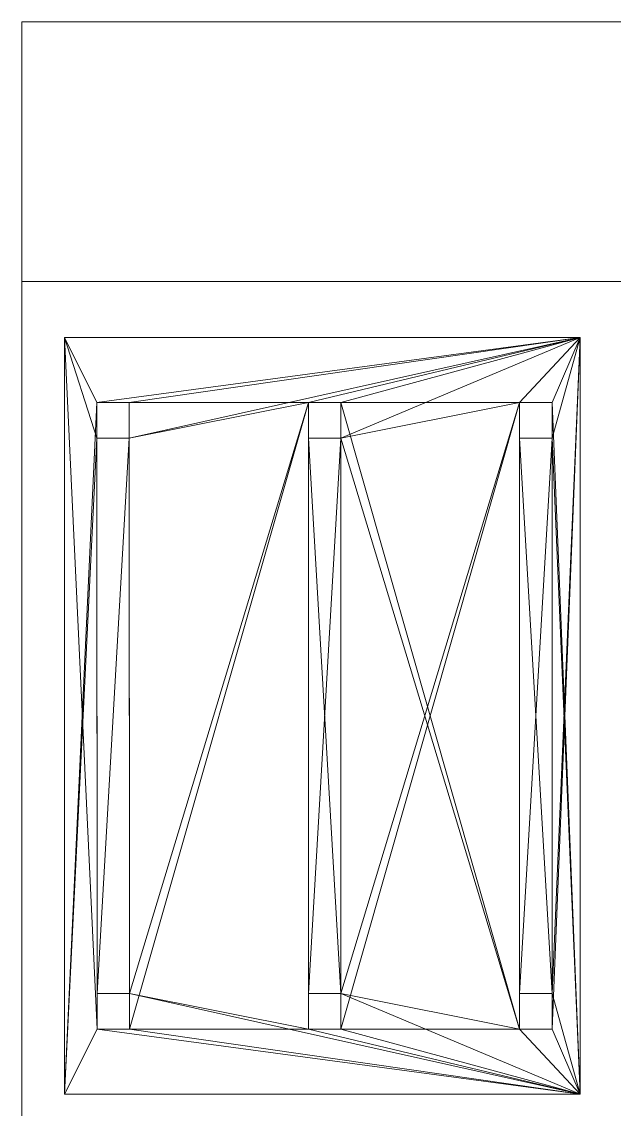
# Model space of a CAD drawing. Header units: millimetres. Extents: x 1245 to 2553, y -2196 to 2093.
# Drawn here: x 1553.4 to 1735.7, y 157 to 492 of the extents above; entities that cross this region are included whole.
import ezdxf

# ---------------------------------------------------------------- set-up
doc = ezdxf.new("R2010")
doc.units = ezdxf.units.MM
doc.layers.get('0').update_dxf_attribs({"lineweight": 5, "true_color": 0xffffff})
doc.layers.add('LL', color=250, linetype='Continuous', lineweight=5)

# ---------------------------------------------------------------- blocks, each defined once
blk = doc.blocks.new('Diferencia_4')
for p, q in [((-2, 0, 158.65), (-2, 11, 158.65)), ((-2, 11), (231, 11)), ((231, 11, 158.65), (-2, 11, 158.65)), ((-2, 0), (-2, 11)), ((18, 11, 140), (29, 11, 140)), ((18, 11, 150), (18, 0, 150)), ((29, 11, 150), (18, 11, 150)), ((18, 11, 150), (18, 11, 140)), ((29, 11, 85), (18, 11, 85)), ((18, 11, 85), (18, 11, 75)), ((18, 11, 75), (29, 11, 75)), ((29, 11, 19.91), (18, 11, 19.91)), ((18, 11, 85), (18, 0, 85)), ((18, 11, 140), (18, 0, 140)), ((18, 11, 75), (18, 0, 75)), ((18, 11, 19.91), (18, 11, 9.91)), ((18, 11, 9.91), (29, 11, 9.91)), ((18, 11, 9.91), (18, 0, 9.91)), ((18, 11, 19.91), (18, 0, 19.91)), ((29, 11, 140), (29, 0, 140)), ((29, 11, 150), (29, 0, 150)), ((29, 11, 140), (29, 11, 150)), ((29, 11, 75), (29, 11, 85)), ((29, 11, 9.91), (29, 11, 19.91)), ((29, 11, 75), (29, 0, 75)), ((29, 11, 85), (29, 0, 85)), ((29, 11, 9.91), (29, 0, 9.91)), ((29, 11, 19.91), (29, 0, 19.91)), ((211, 11, 20), (200, 11, 20)), ((200, 11, 10), (200, 0, 10)), ((200, 11, 85), (200, 0, 85)), ((200, 11, 75), (200, 0, 75)), ((200, 11, 75), (211, 11, 75)), ((211, 11, 85), (200, 11, 85)), ((200, 11, 20), (200, 11, 10)), ((200, 11, 20), (200, 0, 20)), ((200, 11, 150), (200, 11, 140)), ((211, 11, 150), (200, 11, 150)), ((200, 11, 140), (211, 11, 140)), ((200, 11, 85), (200, 11, 75)), ((200, 11, 10), (211, 11, 10)), ((200, 11, 150), (200, 0, 150)), ((200, 11, 140), (200, 0, 140)), ((211, 11, 20), (211, 0, 20)), ((211, 11, 75), (211, 0, 75)), ((211, 11, 85), (211, 0, 85)), ((211, 11, 150), (211, 0, 150)), ((211, 11, 140), (211, 11, 150)), ((211, 11, 140), (211, 0, 140)), ((211, 11, 75), (211, 11, 85)), ((211, 11, 10), (211, 11, 20)), ((211, 11, 10), (211, 0, 10)), ((231, 0), (231, 11)), ((231, 11), (231, 11, 158.65)), ((231, 0, 158.65), (231, 11, 158.65)), ((231, 0, 158.65), (-2, 0, 158.65)), ((-2, 0, 158.65), (-2, 0)), ((-2, 0), (231, 0)), ((18, 0, 85), (29, 0, 85)), ((18, 0, 150), (29, 0, 150)), ((29, 0, 140), (18, 0, 140)), ((18, 0, 75), (18, 0, 85)), ((18, 0, 140), (18, 0, 150)), ((29, 0, 75), (18, 0, 75)), ((29, 0, 9.91), (18, 0, 9.91)), ((18, 0, 9.91), (18, 0, 19.91)), ((18, 0, 19.91), (29, 0, 19.91)), ((29, 0, 150), (29, 0, 140)), ((29, 0, 85), (29, 0, 75)), ((29, 0, 19.91), (29, 0, 9.91)), ((200, 0, 20), (211, 0, 20)), ((200, 0, 75), (200, 0, 85)), ((211, 0, 75), (200, 0, 75)), ((200, 0, 85), (211, 0, 85)), ((200, 0, 10), (200, 0, 20)), ((200, 0, 150), (211, 0, 150)), ((200, 0, 140), (200, 0, 150)), ((211, 0, 140), (200, 0, 140)), ((211, 0, 10), (200, 0, 10)), ((211, 0, 150), (211, 0, 140)), ((211, 0, 85), (211, 0, 75)), ((211, 0, 20), (211, 0, 10)), ((231, 0), (231, 0, 158.65))]:
    blk.add_line(p, q)
at = {"color": 253, "true_color": 0xceb799}
blk.add_line((-2, 11, 158.65), (-2, 11), dxfattribs=at)
mesh = blk.add_polyface(dxfattribs=at)
corners = [(-2, 11), (18, 11, 9.91), (231, 11), (-2, 11, 158.65), (18, 11, 19.91), (29, 11, 19.91), (18, 11, 75), (200, 11, 20), (211, 11, 20), (18, 11, 85), (29, 11, 85), (18, 11, 140), (200, 11, 85), (211, 11, 85), (18, 11, 150), (29, 11, 150), (200, 11, 150), (211, 11, 150), (211, 11, 10), (231, 11, 158.65), (29, 11, 9.91), (200, 11, 10), (211, 11, 75), (29, 11, 75), (200, 11, 75), (211, 11, 140), (29, 11, 140), (200, 11, 140)]
mesh.append_faces([[corners[k] for k in face] for face in [(0, 1, 2), (1, 3, 4), (4, 3, 5), (7, 6, 8), (6, 3, 9), (9, 3, 10), (12, 11, 13), (11, 3, 14), (14, 3, 15), (16, 3, 17), (2, 18, 19), (20, 2, 1), (18, 20, 21), (22, 23, 24), (25, 26, 27), (19, 17, 3), (15, 27, 26), (27, 15, 16), (10, 24, 23), (24, 10, 12), (5, 21, 20), (21, 5, 7)]], dxfattribs={"vtx0": -1, "vtx1": -1, "color": 253})
mesh.append_faces([[corners[k] for k in face] for face in [(5, 3, 6), (5, 6, 7), (10, 3, 11), (10, 11, 12), (15, 3, 16), (18, 2, 20), (19, 8, 22), (22, 8, 6), (19, 13, 25), (25, 13, 11)]], dxfattribs={"vtx0": -1, "vtx1": -1, "vtx2": -1, "color": 253})
mesh.append_faces([[corners[k] for k in face] for face in [(1, 0, 3), (19, 18, 8), (22, 6, 23), (19, 22, 13), (25, 11, 26), (19, 25, 17)]], dxfattribs={"vtx0": -1, "vtx2": -1, "color": 253})
mesh = blk.add_polyface(dxfattribs=at)
corners = [(231, 0, 158.65), (-2, 11, 158.65), (-2, 0, 158.65), (231, 11, 158.65)]
mesh.append_faces([[corners[k] for k in face] for face in [(0, 1, 2), (1, 0, 3)]], dxfattribs={"vtx0": -1, "color": 253})
mesh = blk.add_polyface(dxfattribs=at)
corners = [(-2, 11, 158.65), (-2, 0), (-2, 0, 158.65), (-2, 11)]
mesh.append_faces([[corners[k] for k in face] for face in [(0, 1, 2), (1, 0, 3)]], dxfattribs={"vtx0": -1, "color": 253})
mesh = blk.add_polyface(dxfattribs=at)
corners = [(231, 11), (-2, 0), (-2, 11), (231, 0)]
mesh.append_faces([[corners[k] for k in face] for face in [(0, 1, 2), (1, 0, 3)]], dxfattribs={"vtx0": -1, "color": 253})
mesh = blk.add_polyface()
corners = [(29, 11, 150), (18, 0, 150), (18, 11, 150), (29, 0, 150)]
mesh.append_faces([[corners[k] for k in face] for face in [(0, 1, 2), (1, 0, 3)]], dxfattribs={"vtx0": -1})
mesh = blk.add_polyface()
corners = [(29, 0, 140), (18, 11, 140), (18, 0, 140), (29, 11, 140)]
mesh.append_faces([[corners[k] for k in face] for face in [(0, 1, 2), (1, 0, 3)]], dxfattribs={"vtx0": -1})
mesh = blk.add_polyface()
corners = [(18, 11, 75), (18, 0, 85), (18, 0, 75), (18, 11, 85)]
mesh.append_faces([[corners[k] for k in face] for face in [(0, 1, 2), (1, 0, 3)]], dxfattribs={"vtx0": -1})
mesh = blk.add_polyface()
corners = [(29, 11, 85), (18, 0, 85), (18, 11, 85), (29, 0, 85)]
mesh.append_faces([[corners[k] for k in face] for face in [(0, 1, 2), (1, 0, 3)]], dxfattribs={"vtx0": -1})
mesh = blk.add_polyface()
corners = [(29, 0, 75), (18, 11, 75), (18, 0, 75), (29, 11, 75)]
mesh.append_faces([[corners[k] for k in face] for face in [(0, 1, 2), (1, 0, 3)]], dxfattribs={"vtx0": -1})
mesh = blk.add_polyface()
corners = [(18, 11, 140), (18, 0, 150), (18, 0, 140), (18, 11, 150)]
mesh.append_faces([[corners[k] for k in face] for face in [(0, 1, 2), (1, 0, 3)]], dxfattribs={"vtx0": -1})
mesh = blk.add_polyface()
corners = [(29, 0, 9.91), (18, 11, 9.91), (18, 0, 9.91), (29, 11, 9.91)]
mesh.append_faces([[corners[k] for k in face] for face in [(0, 1, 2), (1, 0, 3)]], dxfattribs={"vtx0": -1})
mesh = blk.add_polyface()
corners = [(18, 11, 9.91), (18, 0, 19.91), (18, 0, 9.91), (18, 11, 19.91)]
mesh.append_faces([[corners[k] for k in face] for face in [(0, 1, 2), (1, 0, 3)]], dxfattribs={"vtx0": -1})
mesh = blk.add_polyface()
corners = [(29, 11, 19.91), (18, 0, 19.91), (18, 11, 19.91), (29, 0, 19.91)]
mesh.append_faces([[corners[k] for k in face] for face in [(0, 1, 2), (1, 0, 3)]], dxfattribs={"vtx0": -1})
mesh = blk.add_polyface()
corners = [(29, 11, 150), (29, 0, 140), (29, 0, 150), (29, 11, 140)]
mesh.append_faces([[corners[k] for k in face] for face in [(0, 1, 2), (1, 0, 3)]], dxfattribs={"vtx0": -1})
mesh = blk.add_polyface()
corners = [(29, 11, 85), (29, 0, 75), (29, 0, 85), (29, 11, 75)]
mesh.append_faces([[corners[k] for k in face] for face in [(0, 1, 2), (1, 0, 3)]], dxfattribs={"vtx0": -1})
mesh = blk.add_polyface()
corners = [(29, 11, 19.91), (29, 0, 9.91), (29, 0, 19.91), (29, 11, 9.91)]
mesh.append_faces([[corners[k] for k in face] for face in [(0, 1, 2), (1, 0, 3)]], dxfattribs={"vtx0": -1})
mesh = blk.add_polyface()
corners = [(211, 0, 75), (200, 11, 75), (200, 0, 75), (211, 11, 75)]
mesh.append_faces([[corners[k] for k in face] for face in [(0, 1, 2), (1, 0, 3)]], dxfattribs={"vtx0": -1})
mesh = blk.add_polyface()
corners = [(211, 11, 85), (200, 0, 85), (200, 11, 85), (211, 0, 85)]
mesh.append_faces([[corners[k] for k in face] for face in [(0, 1, 2), (1, 0, 3)]], dxfattribs={"vtx0": -1})
mesh = blk.add_polyface()
corners = [(211, 11, 20), (200, 0, 20), (200, 11, 20), (211, 0, 20)]
mesh.append_faces([[corners[k] for k in face] for face in [(0, 1, 2), (1, 0, 3)]], dxfattribs={"vtx0": -1})
mesh = blk.add_polyface()
corners = [(200, 11, 10), (200, 0, 20), (200, 0, 10), (200, 11, 20)]
mesh.append_faces([[corners[k] for k in face] for face in [(0, 1, 2), (1, 0, 3)]], dxfattribs={"vtx0": -1})
mesh = blk.add_polyface()
corners = [(211, 11, 150), (200, 0, 150), (200, 11, 150), (211, 0, 150)]
mesh.append_faces([[corners[k] for k in face] for face in [(0, 1, 2), (1, 0, 3)]], dxfattribs={"vtx0": -1})
mesh = blk.add_polyface()
corners = [(200, 11, 140), (200, 0, 150), (200, 0, 140), (200, 11, 150)]
mesh.append_faces([[corners[k] for k in face] for face in [(0, 1, 2), (1, 0, 3)]], dxfattribs={"vtx0": -1})
mesh = blk.add_polyface()
corners = [(211, 0, 140), (200, 11, 140), (200, 0, 140), (211, 11, 140)]
mesh.append_faces([[corners[k] for k in face] for face in [(0, 1, 2), (1, 0, 3)]], dxfattribs={"vtx0": -1})
mesh = blk.add_polyface()
corners = [(200, 11, 75), (200, 0, 85), (200, 0, 75), (200, 11, 85)]
mesh.append_faces([[corners[k] for k in face] for face in [(0, 1, 2), (1, 0, 3)]], dxfattribs={"vtx0": -1})
mesh = blk.add_polyface()
corners = [(211, 0, 10), (200, 11, 10), (200, 0, 10), (211, 11, 10)]
mesh.append_faces([[corners[k] for k in face] for face in [(0, 1, 2), (1, 0, 3)]], dxfattribs={"vtx0": -1})
mesh = blk.add_polyface()
corners = [(211, 11, 150), (211, 0, 140), (211, 0, 150), (211, 11, 140)]
mesh.append_faces([[corners[k] for k in face] for face in [(0, 1, 2), (1, 0, 3)]], dxfattribs={"vtx0": -1})
mesh = blk.add_polyface()
corners = [(211, 11, 85), (211, 0, 75), (211, 0, 85), (211, 11, 75)]
mesh.append_faces([[corners[k] for k in face] for face in [(0, 1, 2), (1, 0, 3)]], dxfattribs={"vtx0": -1})
mesh = blk.add_polyface()
corners = [(211, 11, 20), (211, 0, 10), (211, 0, 20), (211, 11, 10)]
mesh.append_faces([[corners[k] for k in face] for face in [(0, 1, 2), (1, 0, 3)]], dxfattribs={"vtx0": -1})
mesh = blk.add_polyface(dxfattribs=at)
corners = [(231, 11), (231, 0, 158.65), (231, 0), (231, 11, 158.65)]
mesh.append_faces([[corners[k] for k in face] for face in [(0, 1, 2), (1, 0, 3)]], dxfattribs={"vtx0": -1, "color": 253})
mesh = blk.add_polyface(dxfattribs=at)
corners = [(29, 0, 9.91), (200, 0, 10), (29, 0, 19.91), (211, 0, 10), (200, 0, 20), (18, 0, 19.91), (231, 0), (-2, 0), (231, 0, 158.65), (211, 0, 20), (211, 0, 75), (211, 0, 85), (200, 0, 85), (211, 0, 140), (29, 0, 85), (18, 0, 85), (211, 0, 150), (200, 0, 150), (29, 0, 150), (18, 0, 150), (18, 0, 9.91), (-2, 0, 158.65), (18, 0, 75), (200, 0, 75), (29, 0, 75), (18, 0, 140), (200, 0, 140), (29, 0, 140)]
mesh.append_faces([[corners[k] for k in face] for face in [(0, 1, 2), (1, 0, 3), (2, 4, 5), (6, 3, 7), (3, 8, 9), (9, 8, 4), (10, 8, 11), (11, 8, 12), (14, 13, 15), (13, 8, 16), (16, 8, 17), (18, 8, 19), (7, 20, 21), (20, 7, 0), (22, 23, 24), (25, 26, 27), (21, 19, 8), (17, 27, 26), (27, 17, 18), (12, 24, 23), (24, 12, 14)]], dxfattribs={"vtx0": -1, "vtx1": -1, "color": 253})
mesh.append_faces([[corners[k] for k in face] for face in [(7, 3, 0), (4, 8, 10), (12, 8, 13), (12, 13, 14), (17, 8, 18), (21, 5, 22), (22, 5, 4), (22, 4, 10), (21, 15, 25), (25, 15, 13)]], dxfattribs={"vtx0": -1, "vtx1": -1, "vtx2": -1, "color": 253})
mesh.append_faces([[corners[k] for k in face] for face in [(2, 1, 4), (3, 6, 8), (21, 20, 5), (22, 10, 23), (21, 22, 15), (25, 13, 26), (21, 25, 19)]], dxfattribs={"vtx0": -1, "vtx2": -1, "color": 253})

msp = doc.modelspace()

# ---------------------------------------------------------------- linework, layer by layer
msp.add_lwpolyline([(1553.38, 492), (2553.38, 492), (2553.38, -208), (1553.38, -208)], close=True)
at = {"layer": 'LL'}
msp.add_lwpolyline([(2273.38, -208), (2273.38, 412), (1553.38, 412), (1553.38, -208)], close=True, dxfattribs=at)

# ---------------------------------------------------------------- block references
at = {"layer": 'LL', "color": 250, "true_color": 0x171616, "extrusion": (1, 8.58463e-15, 6.88338e-15), "rotation": 180.0000000000003}
msp.add_blockref('Diferencia_4', (392.69, 435.02, 1566.55), dxfattribs=at)

doc.saveas('drawing.dxf')
